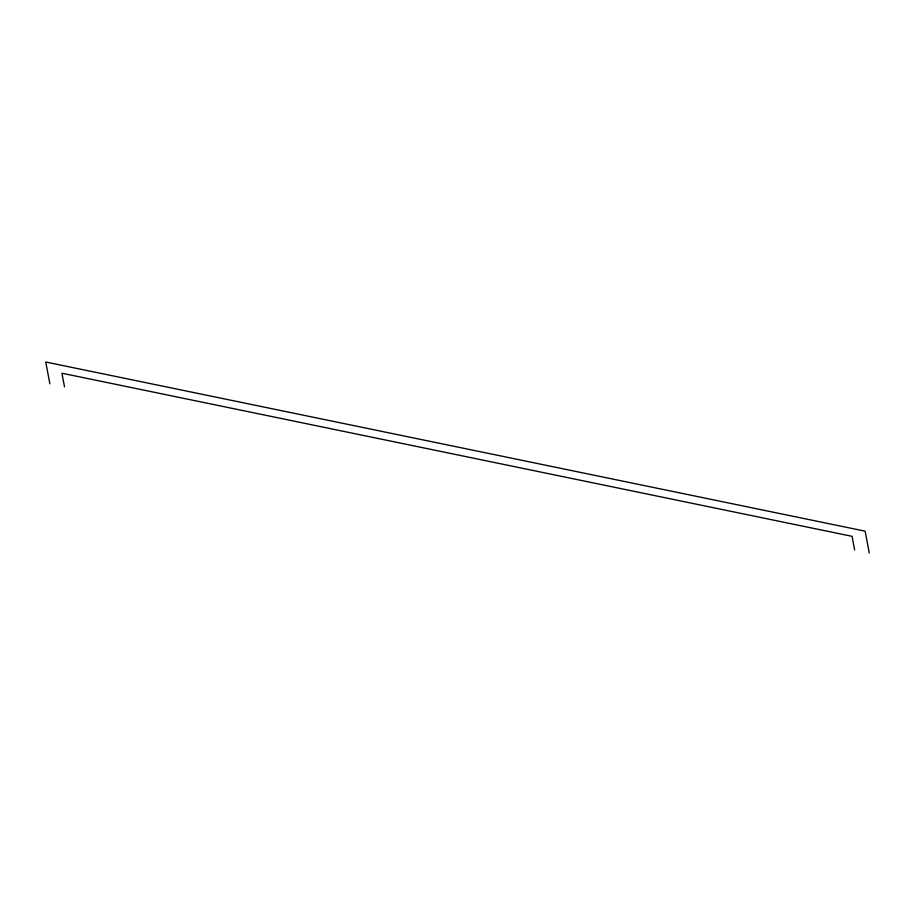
<?xml version="1.0" encoding="UTF-8"?>
<svg xmlns="http://www.w3.org/2000/svg" width="915" height="915" viewBox="0 0 915 915"><rect width="100%" height="100%" fill="white"/><g stroke="black" fill="none" stroke-linecap="round" stroke-linejoin="round"><path stroke-width="1.37" d="M869.25 552.992L865.133 531.169L45.75 362.008L49.868 383.831M854.621 549.972L852.048 536.327L61.923 373.217L64.508 386.851"/></g></svg>
